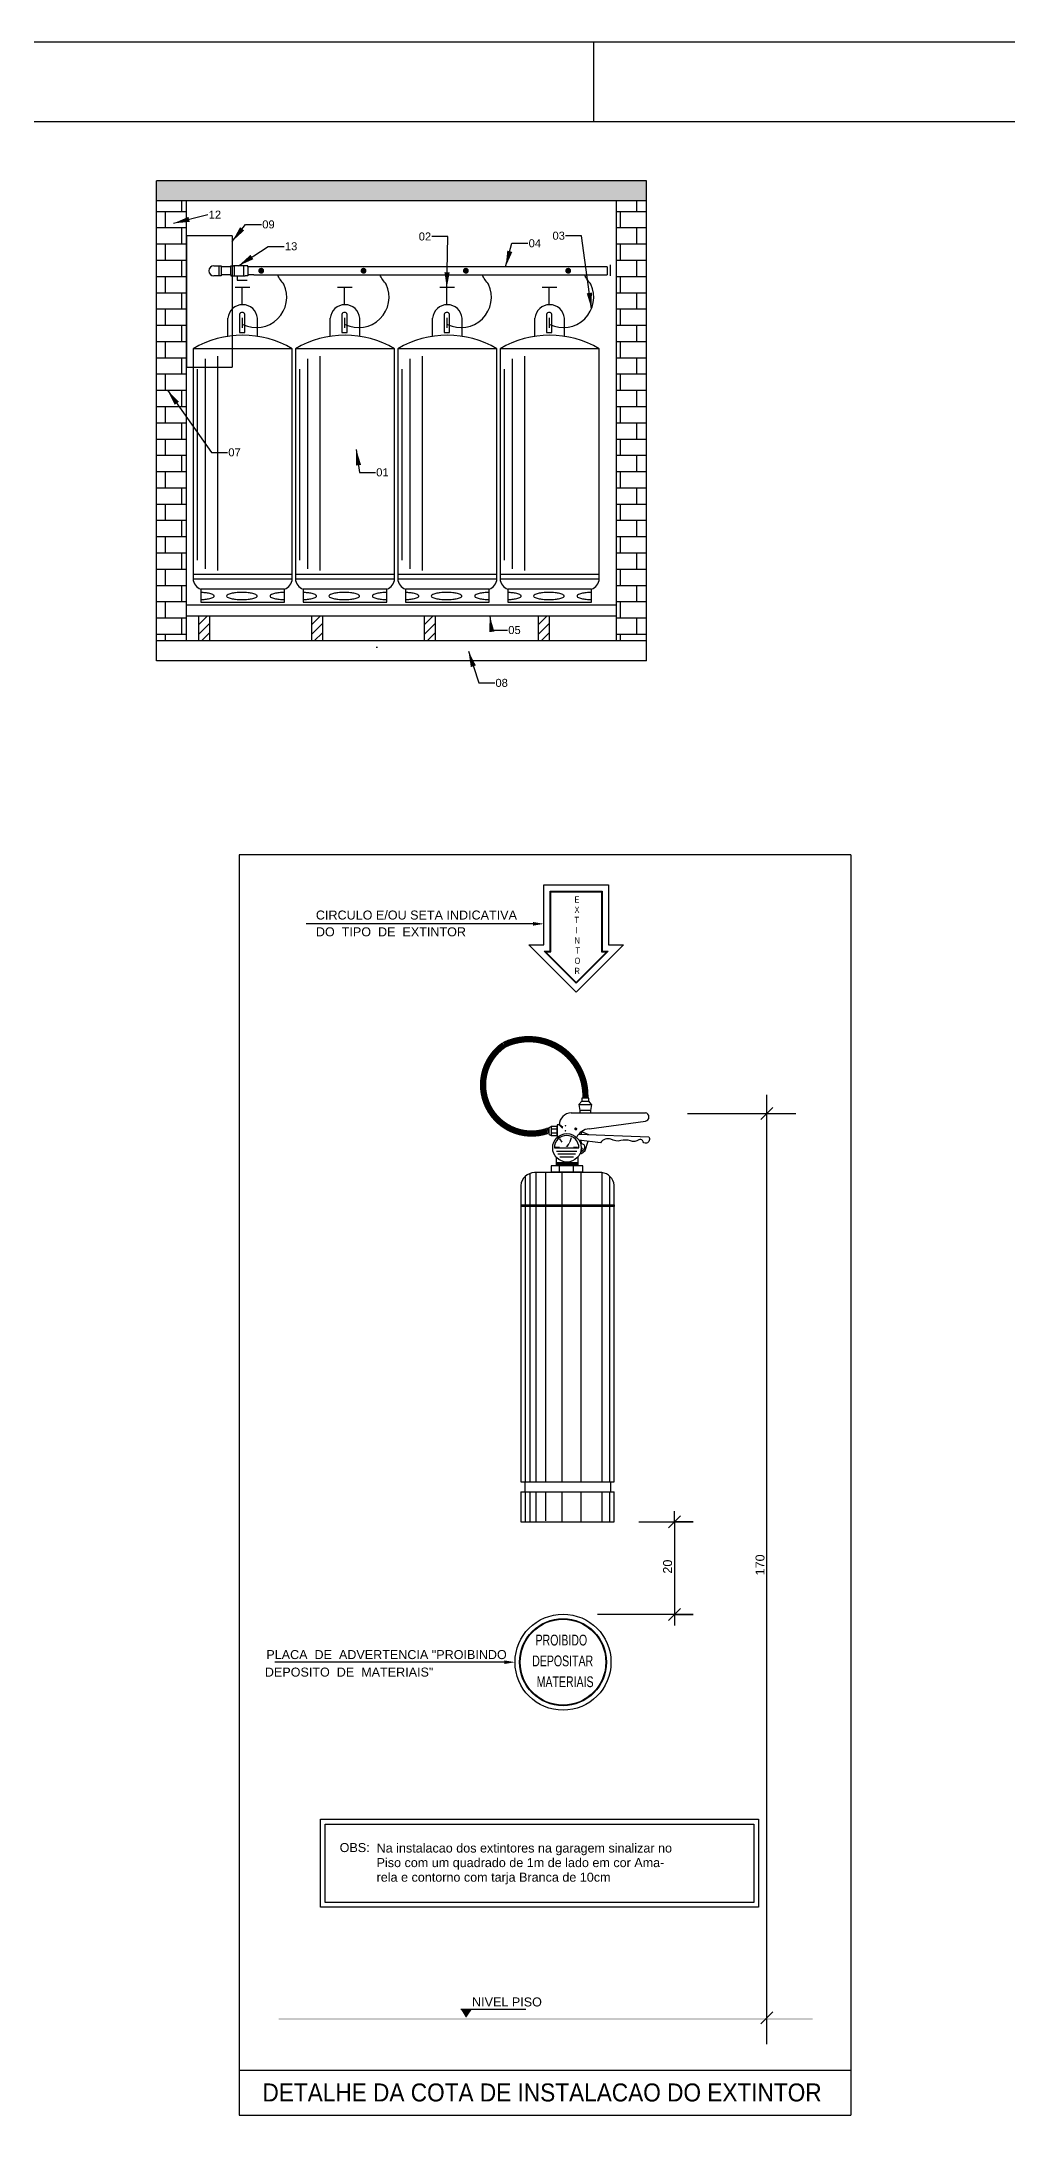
# Paper-space layout 'P12 (2)' of a CAD drawing. Extents: x 32 to 873, y 2 to 596.
# Drawn here: x 269.4 to 390.1, y 335.6 to 596.5 of the extents above; entities that cross this region are included whole.
import ezdxf

# ---------------------------------------------------------------- set-up
doc = ezdxf.new("R2010")
doc.units = 0
doc.header["$MEASUREMENT"] = 0
doc.layers.get('0').update_dxf_attribs({"linetype": 'CONTINUOUS'})
for name, color, linetype in [('02', 2, 'CONTINUOUS'), ('03', 7, 'CONTINUOUS'), ('04', 7, 'CONTINUOUS'), ('05', 4, 'CONTINUOUS'), ('06', 1, 'CONTINUOUS'), ('carimbo', 4, 'CONTINUOUS'), ('TUBOS_INCENDIO', 240, 'CONTINUOUS')]:
    doc.layers.add(name, color=color, linetype=linetype)
doc.styles.get("Standard").update_dxf_attribs({"font": 'arial.ttf'})
doc.dimstyles.get("Standard").update_dxf_attribs({"dimtxt": 0.18, "dimasz": 0.18, "dimexe": 0.18, "dimexo": 0.0625, "dimgap": 0.09, "dimtad": 0, "dimtih": 1, "dimtoh": 1, "dimdec": 4, "dimzin": 0, "dimdsep": 46, "dimtxsty": 'Standard', "dimcen": 0.09, "dimadec": 0, "dimazin": 0, "dimtfac": 1, "dimtdec": 4, "dimtofl": 0, "dimtmove": 0, "dimatfit": 3, "dimfxl": 0, "dimtolj": 1, "dimtzin": 0, "dimarcsym": 0})

# ---------------------------------------------------------------- blocks, each defined once
blk = doc.blocks.new('A1')
blk.add_line((306, 594), (306, 584))
blk.add_lwpolyline([(841, 0), (0, 0), (0, 594), (841, 594)], close=True)
at = {"color": 2}
blk.add_lwpolyline([(831, 10), (831, 584), (30, 584), (30, 10), (831, 10)], dxfattribs=at)
blk = doc.blocks.new('*X769')
at = {"color": 0, "linetype": 'Continuous'}
for p, q in [((7878, 27500), (8041, 27663)), ((7878, 27323), (8078, 27523)), ((7926, 27195), (8078, 27346))]:
    blk.add_line(p, q, dxfattribs=at)

psp = doc.layouts.new('P12 (2)')

# ---------------------------------------------------------------- hatches: boundary and pattern name
h = psp.add_hatch()
h.set_pattern_fill('CONCRETO', color=4, scale=4, style=0)
h.set_pattern_definition([(45, (933.3132, -279.277), (0, 4.000018), [0.56568, -1.1314, 0.28284, -1.69704, 0.56568, -1.4142142]), (135, (935.9132, -279.077), (-4.000018, 0), [0.565684, -0.84852, 0.28284, -1.4142, 0.565684, -1.9799262]), (63.43495, (932.7132, -279.877), (2e-10, 4), [0.4472, -1.7888, 0.4472, -1.788936]), (116.56505, (932.7132, -279.877), (-2e-09, 4), [0.4472, -1.7888, 0.4472, -1.788936]), (0, (932.7132, -279.477), (0, 4), [0.2, -1.6, 0.4, -1.6, 0.2]), (0, (932.7132, -278.877), (0, 4), [-0.6, 0.4, -1.6, 0, -1.4, 0]), (0, (932.7132, -278.677), (0, 4), [-1.6, 0, -1.2, 0.4, -0.8, 0]), (0, (932.7132, -278.077), (0, 4), [-0.8, 0, -1, 0.4, -1.8, 0]), (0, (932.7132, -277.477), (0, 4), [-0.8, 0.4, -1.6, 0.4, -0.8, 0]), (0, (932.7132, -276.477), (0, 4), [-0.6, 0.4, -0.8, 0, -2.2, 0]), (0, (932.7132, -276.277), (0, 4), [-0.8, 0, -2.4, 0.4, -0.4, 0]), (90, (932.9132, -279.077), (-4, 2e-16), [-1.2, 0, -1.2, 0, -1.6, 0]), (90, (933.3132, -279.877), (-4, 2e-16), [-0.6, 0.4, -1.6, 0, -1.4, 0]), (90, (933.7132, -279.877), (-4, 2e-16), [-1.6, 0, -1.4, 0.4, -0.6, 0]), (90, (935.9132, -279.877), (-4, 2e-16), [-0.8, 0.4, -2, 0.4, -0.4, 0]), (90, (933.1132, -279.477), (-4, 2e-16), [-1.2, 0, -1.4, 0, -1.4, 0]), (90, (933.5132, -279.477), (-4, 2e-16), [-1, 0, -2.2, 0, -0.8, 0]), (90, (933.9132, -279.277), (-4, 2e-16), [-2, 0, -0.6, 0, -1.4, 0]), (90, (934.1132, -279.677), (-4, 2e-16), [-1.8, 0, -0.8, 0, -1, 0]), (90, (934.5132, -279.077), (-4, 2e-16), [-1.6, 0, -0.6, 0, -1.6, 0]), (90, (934.7132, -278.877), (-4, 2e-16), [-1.8, 0, -0.8, 0, -1.4, 0]), (90, (934.9132, -279.877), (-4, 2e-16), [-2.4, 0, -1, 0, -0.6, 0]), (90, (935.1132, -279.277), (-4, 2e-16), [-0.8, 0, -1.6, 0, -1.6, 0]), (90, (935.3132, -279.477), (-4, 2e-16), [-1.8, 0, -1, 0, -1.2, 0]), (90, (935.5132, -279.677), (-4, 2e-16), [-1.6, 0, -1.2, 0, -1.2, 0]), (90, (935.9132, -279.477), (-4, 2e-16), [-1.2, 0, -1.2, 0, -1.6, 0]), (90, (936.3132, -279.277), (-4, 2e-16), [-1.6, 0, -0.8, 0, -1.6, 0]), (90, (936.5132, -279.077), (-4, 2e-16), [-0.6, 0, -2.4, 0, -1, 0])])
h.paths.add_polyline_path([(345.026, 576.585), (345.026, 579.085), (283.726, 579.085), (283.726, 576.585)])
h = psp.add_hatch()
h.set_pattern_fill('AR-B816', color=4, scale=0.01, style=0)
h.set_pattern_definition([(0, (-9783.6856, 1034.4993), (0, 2.032), []), (90, (-9783.6856, 1034.4993), (-2.032, 2.032), [2.032, -2.032])])
h.paths.add_polyline_path([(345.026, 521.585), (345.026, 576.585), (341.276, 576.585), (341.276, 521.585)])
h.paths.add_polyline_path([(283.726, 521.585), (287.476, 521.585), (287.476, 576.585), (283.726, 576.585)])
h = psp.add_hatch()
h.set_pattern_fill('AR-CONC', color=4, scale=0.5, style=0)
h.set_pattern_definition([(50, (-417.635, 150.62), (91.0923, -7.9695), [9.525, -104.775]), (355, (-417.64, 150.62), (-17.621, 95.528), [7.62, -83.82]), (100.451, (-410.04, 149.95), (73.471, 87.558), [8.095, -89.045]), (46.184, (-417.64, 176.02), (135.54, -21.021), [14.287, -157.162]), (96.636, (-406.34, 174.26), (118.702, 123.713), [12.142, -133.567]), (351.184, (-417.64, 176.02), (118.702, 123.713), [11.43, -125.73]), (21, (-404.935, 169.67), (75.8074, -51.133), [9.525, -104.775]), (326, (-404.94, 169.67), (30.901, 92.094), [7.62, -83.82]), (71.451, (-398.62, 165.405), (106.708, 40.961), [8.095, -89.045]), (37.5, (-417.635, 150.616), (1.5443, 42.2775), [0, -82.804, 0, -85.09, 0, -84.1375]), (7.5, (-417.635, 150.616), (33.4098, 50.0903), [0, -48.514, 0, -80.899, 0, -32.0675]), (327.5, (-445.956, 150.616), (67.7953, -2.8644), [0, -31.75, 0, -99.06, 0, -131.445]), (317.5, (-458.656, 150.616), (74.0646, 12.7132), [0, -41.275, 0, -65.786, 0, -93.345])])
h.paths.add_polyline_path([(283.726, 521.585), (283.726, 519.085), (345.026, 519.085), (345.026, 521.585)])

# ---------------------------------------------------------------- linework, layer by layer
at = {"color": 6}
for p, q in [((283.726, 519.085), (283.726, 579.085)), ((345.026, 579.085), (283.726, 579.085)), ((345.026, 576.585), (283.726, 576.585)), ((287.476, 521.585), (287.476, 576.585)), ((341.276, 521.585), (341.276, 576.585)), ((345.026, 519.085), (345.026, 579.085)), ((345.026, 521.585), (283.726, 521.585)), ((345.026, 519.085), (283.726, 519.085))]:
    psp.add_line(p, q, dxfattribs=at)
at = {"layer": '02'}
for p, q in [((294.079, 494.835), (294.079, 337.335)), ((370.579, 494.835), (294.079, 494.835)), ((370.579, 494.835), (370.579, 342.96)), ((294.079, 342.96), (370.579, 342.96)), ((370.579, 342.96), (370.579, 337.335)), ((294.079, 337.335), (370.579, 337.335))]:
    psp.add_line(p, q, dxfattribs=at)
at = {"layer": '02', "color": 5, "linetype": 'Continuous'}
for p, q in [((330.847, 486.23), (302.477, 486.23)), ((360.087, 346.219), (360.087, 464.869)), ((350.139, 462.517), (363.704, 462.517)), ((360.837, 463.267), (359.337, 461.767)), ((360.087, 462.517), (360.837, 463.267)), ((349.288, 412.238), (347.788, 410.738)), ((348.538, 411.488), (348.538, 412.819)), ((348.538, 411.488), (349.288, 412.238)), ((344.08, 411.488), (350.877, 411.488)), ((348.538, 411.488), (348.538, 399.927)), ((350.877, 411.488), (348.538, 411.488)), ((350.877, 399.927), (338.904, 399.927)), ((349.288, 400.677), (347.788, 399.177)), ((348.538, 399.927), (349.288, 400.677)), ((348.538, 399.927), (348.538, 398.546)), ((348.538, 399.927), (350.877, 399.927)), ((327.232, 393.947), (298.538, 393.947)), ((321.791, 350.59), (329.201, 350.59)), ((329.201, 350.59), (329.95, 350.59))]:
    psp.add_line(p, q, dxfattribs=at)
at = {"layer": '02', "linetype": 'Continuous'}
for p, q in [((360.837, 350.247), (359.337, 348.747)), ((360.087, 349.497), (360.837, 350.247))]:
    psp.add_line(p, q, dxfattribs=at)
at = {"layer": '02', "color": 240, "linetype": 'Continuous'}
for points in [[(332.197, 491.085), (340.259, 491.085), (340.259, 483.585), (342.134, 483.585), (336.228, 477.679), (330.322, 483.585), (332.197, 483.585)], [(332.984, 490.298), (339.472, 490.298), (339.472, 482.798), (340.233, 482.798), (336.228, 478.793), (332.223, 482.798), (332.984, 482.798)], [(333.059, 490.223), (339.397, 490.223), (339.397, 482.723), (340.052, 482.723), (336.228, 478.899), (332.404, 482.723), (333.059, 482.723)]]:
    psp.add_lwpolyline(points, close=True, dxfattribs=at)
at = {"layer": '02', "color": 5, "linetype": 'Continuous'}
for points in [[(304.266, 374.308), (359.031, 374.308), (359.031, 363.318), (304.266, 363.318)], [(304.851, 373.723), (358.446, 373.723), (358.446, 363.903), (304.851, 363.903)]]:
    psp.add_lwpolyline(points, close=True, dxfattribs=at)
at = {"layer": '02', "color": 240, "linetype": 'Continuous'}
for radius in [6, 5.438, 5.362]:
    psp.add_circle((334.582, 393.947), radius, dxfattribs=at)
at = {"layer": '02', "color": 5, "linetype": 'Continuous'}
for points in [[(330.847, 486.455), (330.847, 486.005), (332.197, 486.23)], [(327.232, 394.172), (327.232, 393.722), (328.582, 393.947)], [(321.791, 350.59), (323.206, 350.59), (322.457, 349.507)]]:
    psp.add_solid(points, dxfattribs=at)
at = {"layer": '03', "linetype": 'Continuous'}
for p, q in [((293.57, 565.798), (295.394, 565.798)), ((294.439, 563.607), (294.439, 565.798)), ((306.37, 565.798), (308.194, 565.798)), ((307.239, 563.607), (307.239, 565.798)), ((319.17, 565.798), (320.994, 565.798)), ((320.039, 563.607), (320.039, 565.798)), ((331.97, 565.798), (333.794, 565.798)), ((332.839, 563.607), (332.839, 565.798)), ((326.514, 526.041), (287.476, 526.041)), ((287.476, 524.708), (326.514, 524.708)), ((341.276, 526.041), (326.514, 526.041)), ((326.514, 524.708), (341.276, 524.708))]:
    psp.add_line(p, q, dxfattribs=at)
at = {"layer": '03', "color": 4, "linetype": 'Continuous'}
for p, q in [((336.941, 464.445), (336.941, 464.054)), ((337.071, 464.445), (336.941, 464.445)), ((337.827, 464.445), (337.071, 464.445)), ((337.827, 464.054), (337.827, 464.445)), ((335.606, 462.614), (344.902, 462.614)), ((336.941, 464.054), (336.551, 463.664)), ((336.551, 463.664), (336.689, 462.881)), ((336.551, 463.664), (338.14, 463.664)), ((336.689, 462.881), (336.689, 462.614)), ((338.002, 462.881), (336.689, 462.881)), ((336.941, 464.054), (337.827, 464.054)), ((338.14, 463.664), (337.827, 464.054)), ((338.14, 463.664), (338.002, 462.881)), ((338.002, 462.881), (338.002, 462.614)), ((332.853, 460.794), (333.085, 460.907)), ((332.853, 459.887), (332.853, 460.794)), ((332.853, 459.887), (333.085, 459.782)), ((333.085, 460.907), (333.085, 459.782)), ((333.835, 460.907), (333.085, 460.907)), ((333.085, 460.625), (333.835, 460.625)), ((333.085, 460.098), (333.835, 460.098)), ((333.085, 459.782), (333.835, 459.782)), ((333.835, 459.782), (333.835, 460.907)), ((334.109, 461.097), (333.856, 461.097)), ((333.856, 461.097), (333.856, 459.537)), ((334.552, 460.76), (334.109, 461.16)), ((334.109, 461.097), (334.489, 460.717)), ((334.152, 459.348), (334.447, 458.947)), ((334.489, 460.717), (334.552, 460.76)), ((335.606, 459.474), (335.416, 458.989)), ((336.526, 459.927), (345.303, 459.622)), ((337.862, 460.612), (344.902, 461.56)), ((333.498, 458.231), (336.576, 458.231)), ((333.646, 458.336), (334.13, 458.336)), ((333.71, 457.078), (333.71, 455.967)), ((333.772, 457.83), (336.302, 457.83)), ((333.941, 457.472), (336.133, 457.472)), ((334.194, 457.114), (335.901, 457.114)), ((335.901, 458.315), (336.386, 458.315)), ((336.417, 457.066), (336.417, 455.967)), ((333.71, 456.397), (336.417, 456.397)), ((333.71, 456.229), (336.417, 456.229)), ((333.71, 456.081), (336.417, 456.081))]:
    psp.add_line(p, q, dxfattribs=at)
at = {"layer": '03', "color": 240, "linetype": 'Continuous'}
for p, q in [((329.834, 454.654), (329.834, 416.495)), ((330.446, 455.031), (330.446, 416.495)), ((339.432, 455.131), (331.013, 455.131)), ((331.182, 455.131), (331.182, 416.495)), ((332.379, 455.131), (332.379, 416.495)), ((334.088, 455.967), (334.088, 455.217)), ((334.421, 455.131), (334.421, 416.495)), ((335.838, 455.967), (335.838, 455.217)), ((336.815, 455.131), (336.815, 416.495)), ((339.42, 455.131), (339.42, 416.495)), ((340.398, 454.708), (340.398, 416.495)), ((329.301, 453.513), (329.301, 416.495)), ((340.974, 416.495), (340.974, 453.555)), ((329.301, 451.096), (340.974, 451.096)), ((340.974, 450.908), (329.301, 450.908)), ((340.974, 451.096), (340.974, 450.908)), ((329.301, 416.495), (340.974, 416.495)), ((329.301, 415.244), (340.974, 415.244)), ((329.301, 415.244), (329.301, 411.498)), ((329.789, 416.495), (329.789, 415.244)), ((329.834, 415.244), (329.834, 411.498)), ((330.446, 415.244), (330.446, 411.498)), ((331.182, 415.244), (331.182, 411.498)), ((332.379, 415.244), (332.379, 411.617)), ((334.421, 415.244), (334.421, 411.476)), ((336.815, 415.244), (336.815, 411.476)), ((339.42, 415.244), (339.42, 411.476)), ((340.398, 415.244), (340.398, 411.476)), ((340.513, 416.495), (340.513, 415.244)), ((340.974, 411.498), (340.974, 415.244)), ((329.301, 411.498), (340.974, 411.498))]:
    psp.add_line(p, q, dxfattribs=at)
at = {"layer": '03', "linetype": 'Continuous'}
for points in [[(289.032, 524.708), (290.365, 524.708), (290.365, 521.585), (289.032, 521.585)], [(303.152, 524.708), (304.485, 524.708), (304.485, 521.585), (303.152, 521.585)], [(317.272, 524.708), (318.605, 524.708), (318.605, 521.585), (317.272, 521.585)], [(331.522, 524.708), (332.856, 524.708), (332.856, 521.585), (331.522, 521.585)]]:
    psp.add_lwpolyline(points, close=True, dxfattribs=at)
at = {"layer": '03', "color": 4, "linetype": 'Continuous', "const_width": 0.788}
for points in [[(327.206, 471.098, 0.8707505), (332.618, 460.336, 1.4595652)], [(327.206, 471.098, -0.568821), (337.378, 464.445, -1.3343994)]]:
    psp.add_lwpolyline(points, format="xyb", dxfattribs=at)
at = {"layer": '03', "color": 4, "linetype": 'Continuous'}
for points, const_width in [([(334.842, 460.991, 1), (334.936, 460.991, 1)], 0.0937), ([(334.842, 460.359, 1), (334.936, 460.359, 1)], 0.0937), ([(336.081, 460.591, 1), (336.269, 460.591, 1)], 0.187)]:
    psp.add_lwpolyline(points, format="xyb", close=True, dxfattribs=dict(at, const_width=const_width))
for points in [[(339.274, 458.863), (336.557, 459.209)], [(336.903, 460.277), (336.872, 459.915)], [(336.903, 460.277), (337.757, 459.884)]]:
    psp.add_lwpolyline(points, dxfattribs=at)
for points in [[(340.56, 459.327, 0.318622), (339.274, 458.863, -0.903886)], [(345.303, 459.622, -0.4891225), (345.029, 458.821, -0.488635), (344.544, 459.137, 0.3967274), (344.059, 459.221, -0.2348912), (343.026, 459.095, 0.1534624), (341.825, 459.137, -0.2122706), (340.56, 459.327, 0.5367908)], [(336.813, 459.176), (336.871, 458.779, -0.4472), (337.271, 458.336, -0.2864136), (336.744, 457.662), (336.892, 457.514), (337.356, 457.915), (337.72, 459.061)]]:
    psp.add_lwpolyline(points, format="xyb", dxfattribs=at)
at = {"layer": '03', "color": 240, "linetype": 'Continuous'}
psp.add_lwpolyline([(333.119, 455.217), (337.056, 455.217), (337.056, 455.967), (333.119, 455.967)], close=True, dxfattribs=at)
at = {"layer": '03', "color": 4, "linetype": 'Continuous'}
psp.add_circle((335.069, 458.231), 1.781, dxfattribs=at)
for centre, radius, start, end in [((335.669, 461.055), 1.56, 92.30328, 178.48082), ((344.795, 462.087), 0.538, 281.46617, 78.53383), ((335.037, 458.231), 1.539, 0, 180), ((337.979, 458.74), 1.876, 93.57803, 154.83736)]:
    psp.add_arc(centre, radius, start, end, dxfattribs=at)
at = {"layer": '03', "color": 240, "linetype": 'Continuous'}
for centre, radius, start, end in [((331.027, 453.401), 1.73, 90.46887, 176.27716), ((339.257, 453.418), 1.722, 4.57212, 84.16857)]:
    psp.add_arc(centre, radius, start, end, dxfattribs=at)
at = {"layer": '03', "color": 4, "linetype": 'Continuous'}
for points in [[(332.487, 460.727), (332.853, 460.794), (332.781, 459.945)], [(334.932, 458.399), (335.163, 458.315), (335.648, 459.263)], [(336.798, 457.806), (336.847, 458.336), (336.955, 457.851), (337.082, 458.21)]]:
    psp.add_solid(points, dxfattribs=at)
at = {"layer": '05', "linetype": 'Continuous'}
for p, q in [((294.442, 561.957), (294.442, 560.723)), ((307.242, 561.957), (307.242, 560.723)), ((320.042, 561.957), (320.042, 560.723)), ((332.842, 561.957), (332.842, 560.723))]:
    psp.add_line(p, q, dxfattribs=at)
psp.add_lwpolyline([(293.841, 567.203), (293.841, 566.693), (295.084, 566.693)], dxfattribs=at)
for points in [[(294.547, 561.132, 0.7061328), (299.679, 566.168, -0.0707161), (298.877, 567.35, -0.8192494)], [(307.347, 561.132, 0.7061328), (312.479, 566.168, -0.0707161), (311.677, 567.35, -0.8192494)], [(320.147, 561.132, 0.7061328), (325.279, 566.168, -0.0707161), (324.477, 567.35, -0.8192494)], [(332.947, 561.132, 0.7061328), (338.079, 566.168, -0.0707161), (337.277, 567.35, -0.8192494)]]:
    psp.add_lwpolyline(points, format="xyb", dxfattribs=at)
at = {"layer": '05', "linetype": 'Continuous', "const_width": 0.365}
for points in [[(296.648, 567.85, 1), (297.017, 567.85, 1)], [(309.448, 567.85, 1), (309.817, 567.85, 1)], [(322.248, 567.85, 1), (322.617, 567.85, 1)], [(335.048, 567.85, 1), (335.417, 567.85, 1)]]:
    psp.add_lwpolyline(points, format="xyb", close=True, dxfattribs=at)
at = {"layer": '05', "linetype": 'Continuous'}
psp.add_trace([(299.037, 349.497), (299.037, 349.235), (365.809, 349.497), (365.809, 349.235)], dxfattribs=at)
at = {"layer": '06', "color": 240, "linetype": 'Continuous'}
for p, q in [((287.476, 572.229), (287.476, 555.807)), ((293.213, 572.229), (287.476, 572.229)), ((290.922, 568.467), (291.839, 568.467)), ((291.839, 567.201), (290.922, 567.201)), ((291.533, 568.467), (291.533, 567.201)), ((291.839, 568.467), (291.839, 567.201)), ((293.037, 568.332), (291.839, 568.332)), ((293.037, 567.32), (291.839, 567.32)), ((294.83, 568.47), (293.37, 568.47)), ((293.37, 567.203), (294.83, 567.203)), ((293.5, 567.203), (293.5, 568.47)), ((294.672, 567.203), (294.672, 568.47)), ((295.898, 568.35), (295.163, 568.35)), ((295.898, 567.35), (295.163, 567.35)), ((292.657, 559.644), (292.657, 561.931)), ((294.123, 562.397), (294.123, 560.114)), ((294.802, 560.114), (294.802, 562.397)), ((296.372, 559.644), (296.372, 561.931)), ((305.457, 559.644), (305.457, 561.931)), ((306.923, 562.397), (306.923, 560.114)), ((307.602, 560.114), (307.602, 562.397)), ((309.172, 559.644), (309.172, 561.931)), ((318.257, 559.644), (318.257, 561.931)), ((319.723, 562.397), (319.723, 560.114)), ((320.402, 560.114), (320.402, 562.397)), ((321.972, 559.644), (321.972, 561.931)), ((331.057, 559.644), (331.057, 561.931)), ((332.523, 562.397), (332.523, 560.114)), ((333.202, 560.114), (333.202, 562.397)), ((334.772, 559.644), (334.772, 561.931)), ((294.123, 560.114), (294.802, 560.114)), ((306.923, 560.114), (307.602, 560.114)), ((319.723, 560.114), (320.402, 560.114)), ((332.523, 560.114), (333.202, 560.114)), ((287.476, 555.807), (293.213, 555.807)), ((288.308, 558.106), (288.308, 529.359)), ((300.721, 558.106), (288.308, 558.106)), ((289.825, 556.862), (289.825, 530.588)), ((291.358, 557.191), (291.358, 530.369)), ((300.721, 529.359), (300.721, 558.106)), ((301.108, 558.106), (301.108, 529.359)), ((313.521, 558.106), (301.108, 558.106)), ((302.625, 556.862), (302.625, 530.588)), ((304.158, 557.191), (304.158, 530.369)), ((313.521, 529.359), (313.521, 558.106)), ((326.321, 558.106), (313.908, 558.106)), ((313.908, 558.106), (313.908, 529.359)), ((315.425, 556.862), (315.425, 530.588)), ((316.958, 557.191), (316.958, 530.369)), ((326.321, 529.359), (326.321, 558.106)), ((326.708, 558.106), (326.708, 529.359)), ((339.121, 558.106), (326.708, 558.106)), ((328.225, 556.862), (328.225, 530.588)), ((329.758, 557.191), (329.758, 530.369)), ((339.121, 529.359), (339.121, 558.106)), ((288.84, 555.548), (288.84, 531.683)), ((301.64, 555.548), (301.64, 531.683)), ((314.44, 555.548), (314.44, 531.683)), ((327.24, 555.548), (327.24, 531.683)), ((288.308, 529.915), (300.721, 529.915)), ((301.108, 529.915), (313.521, 529.915)), ((313.908, 529.915), (326.321, 529.915)), ((326.708, 529.915), (339.121, 529.915)), ((288.308, 529.359), (300.721, 529.359)), ((299.741, 528.053), (289.288, 528.053)), ((289.288, 528.053), (289.288, 526.419)), ((299.741, 526.419), (299.741, 528.053)), ((301.108, 529.359), (313.521, 529.359)), ((312.541, 528.053), (302.088, 528.053)), ((302.088, 528.053), (302.088, 526.419)), ((312.541, 526.419), (312.541, 528.053)), ((313.908, 529.359), (326.321, 529.359)), ((325.341, 528.053), (314.888, 528.053)), ((314.888, 528.053), (314.888, 526.419)), ((325.341, 526.419), (325.341, 528.053)), ((326.708, 529.359), (339.121, 529.359)), ((338.141, 528.053), (327.688, 528.053)), ((327.688, 528.053), (327.688, 526.419)), ((338.141, 526.419), (338.141, 528.053)), ((289.288, 526.419), (299.741, 526.419)), ((302.088, 526.419), (312.541, 526.419)), ((314.888, 526.419), (325.341, 526.419)), ((327.688, 526.419), (338.141, 526.419))]:
    psp.add_line(p, q, dxfattribs=at)
at = {"layer": '06', "color": 240}
for p, q in [((293.037, 568.47), (293.37, 568.47)), ((293.037, 568.336), (293.037, 568.47)), ((293.037, 567.336), (293.037, 568.336)), ((293.037, 567.336), (293.037, 567.203)), ((293.037, 567.203), (293.37, 567.203)), ((295.163, 568.47), (294.83, 568.47)), ((295.163, 567.203), (294.83, 567.203)), ((295.163, 568.336), (295.163, 568.47)), ((295.163, 568.336), (295.163, 567.336)), ((295.163, 567.336), (295.163, 567.203)), ((340.117, 568.35), (295.898, 568.35)), ((295.898, 567.35), (340.117, 567.35)), ((340.117, 568.35), (340.117, 567.35)), ((340.497, 568.59), (340.497, 567.202))]:
    psp.add_line(p, q, dxfattribs=at)
at = {"layer": '06', "color": 240, "linetype": 'Continuous'}
for points in [[(289.288, 526.758, 0.0166155), (289.833, 526.792, 0.0330927), (290.397, 526.884, 0.0708325), (290.883, 527.073, 0.2712997), (290.957, 527.198, 0.2712997), (290.883, 527.324, 0.0708325), (290.397, 527.512, 0.0330927), (289.833, 527.604, 0.0166155), (289.288, 527.638, 0.0239857)], [(299.741, 527.641, 0.020768), (299.059, 527.604, 0.0330927), (298.495, 527.512, 0.0708325), (298.009, 527.324, 0.2712997), (297.936, 527.198, 0.2712997)], [(297.936, 527.198, 0.2712997), (298.009, 527.073, 0.0708325), (298.495, 526.884, 0.0330927), (299.059, 526.792, 0.020768), (299.741, 526.755, 0.0239857)], [(302.088, 526.758, 0.0166155), (302.633, 526.792, 0.0330927), (303.197, 526.884, 0.0708325), (303.683, 527.073, 0.2712997), (303.757, 527.198, 0.2712997), (303.683, 527.324, 0.0708325), (303.197, 527.512, 0.0330927), (302.633, 527.604, 0.0166155), (302.088, 527.638, 0.0239857)], [(312.541, 527.641, 0.020768), (311.859, 527.604, 0.0330927), (311.295, 527.512, 0.0708325), (310.809, 527.324, 0.2712997), (310.736, 527.198, 0.2712997)], [(310.736, 527.198, 0.2712997), (310.809, 527.073, 0.0708325), (311.295, 526.884, 0.0330927), (311.859, 526.792, 0.020768), (312.541, 526.755, 0.0239857)], [(314.888, 526.758, 0.0166155), (315.433, 526.792, 0.0330927), (315.997, 526.884, 0.0708325), (316.483, 527.073, 0.2712997), (316.557, 527.198, 0.2712997), (316.483, 527.324, 0.0708325), (315.997, 527.512, 0.0330927), (315.433, 527.604, 0.0166155), (314.888, 527.638, 0.0239857)], [(325.341, 527.641, 0.020768), (324.659, 527.604, 0.0330927), (324.095, 527.512, 0.0708325), (323.609, 527.324, 0.2712997), (323.536, 527.198, 0.2712997)], [(323.536, 527.198, 0.2712997), (323.609, 527.073, 0.0708325), (324.095, 526.884, 0.0330927), (324.659, 526.792, 0.020768), (325.341, 526.755, 0.0239857)], [(327.688, 526.758, 0.0166155), (328.233, 526.792, 0.0330927), (328.797, 526.884, 0.0708325), (329.283, 527.073, 0.2712997), (329.357, 527.198, 0.2712997), (329.283, 527.324, 0.0708325), (328.797, 527.512, 0.0330927), (328.233, 527.604, 0.0166155), (327.688, 527.638, 0.0239857)], [(338.141, 527.641, 0.020768), (337.459, 527.604, 0.0330927), (336.895, 527.512, 0.0708325), (336.409, 527.324, 0.2712997), (336.336, 527.198, 0.2712997)], [(336.336, 527.198, 0.2712997), (336.409, 527.073, 0.0708325), (336.895, 526.884, 0.0330927), (337.459, 526.792, 0.020768), (338.141, 526.755, 0.0239857)]]:
    psp.add_lwpolyline(points, format="xyb", dxfattribs=at)
for points in [[(292.51, 527.198, 0.2712997), (292.584, 527.073, 0.0708325), (293.07, 526.884, 0.0330927), (293.634, 526.792, 0.0239857), (294.421, 526.754, 0.0239857), (295.209, 526.792, 0.0330927), (295.773, 526.884, 0.0708325), (296.259, 527.073, 0.2712997), (296.333, 527.198, 0.2712997), (296.259, 527.324, 0.0708325), (295.773, 527.512, 0.0330927), (295.209, 527.604, 0.0239857), (294.421, 527.642, 0.0239857), (293.634, 527.604, 0.0330927), (293.07, 527.512, 0.0708325), (292.584, 527.324, 0.2712997)], [(305.31, 527.198, 0.2712997), (305.384, 527.073, 0.0708325), (305.87, 526.884, 0.0330927), (306.434, 526.792, 0.0239857), (307.221, 526.754, 0.0239857), (308.009, 526.792, 0.0330927), (308.573, 526.884, 0.0708325), (309.059, 527.073, 0.2712997), (309.133, 527.198, 0.2712997), (309.059, 527.324, 0.0708325), (308.573, 527.512, 0.0330927), (308.009, 527.604, 0.0239857), (307.221, 527.642, 0.0239857), (306.434, 527.604, 0.0330927), (305.87, 527.512, 0.0708325), (305.384, 527.324, 0.2712997)], [(318.11, 527.198, 0.2712997), (318.184, 527.073, 0.0708325), (318.67, 526.884, 0.0330927), (319.234, 526.792, 0.0239857), (320.021, 526.754, 0.0239857), (320.809, 526.792, 0.0330927), (321.373, 526.884, 0.0708325), (321.859, 527.073, 0.2712997), (321.933, 527.198, 0.2712997), (321.859, 527.324, 0.0708325), (321.373, 527.512, 0.0330927), (320.809, 527.604, 0.0239857), (320.021, 527.642, 0.0239857), (319.234, 527.604, 0.0330927), (318.67, 527.512, 0.0708325), (318.184, 527.324, 0.2712997)], [(330.91, 527.198, 0.2712997), (330.984, 527.073, 0.0708325), (331.47, 526.884, 0.0330927), (332.034, 526.792, 0.0239857), (332.821, 526.754, 0.0239857), (333.609, 526.792, 0.0330927), (334.173, 526.884, 0.0708325), (334.659, 527.073, 0.2712997), (334.733, 527.198, 0.2712997), (334.659, 527.324, 0.0708325), (334.173, 527.512, 0.0330927), (333.609, 527.604, 0.0239857), (332.821, 527.642, 0.0239857), (332.034, 527.604, 0.0330927), (331.47, 527.512, 0.0708325), (330.984, 527.324, 0.2712997)]]:
    psp.add_lwpolyline(points, format="xyb", close=True, dxfattribs=at)
for centre, radius, start, end in [((290.922, 567.834), 0.633, 90, 270), ((294.514, 561.741), 1.867, 5.82038, 174.17962), ((307.314, 561.741), 1.867, 5.82038, 174.17962), ((320.114, 561.741), 1.867, 5.82038, 174.17962), ((332.914, 561.741), 1.867, 5.82038, 174.17962), ((294.463, 562.289), 0.356, 17.76541, 162.23459), ((307.263, 562.289), 0.356, 17.76541, 162.23459), ((320.063, 562.289), 0.356, 17.76541, 162.23459), ((332.863, 562.289), 0.356, 17.76541, 162.23459), ((294.514, 547.473), 12.312, 59.72768, 120.27232), ((307.314, 547.473), 12.312, 59.72768, 120.27232), ((320.114, 547.473), 12.312, 59.72768, 120.27232), ((332.914, 547.473), 12.312, 59.72768, 120.27232), ((289.808, 529.464), 1.504, 183.97769, 249.7621), ((299.221, 529.464), 1.504, 290.2379, 356.02231), ((302.608, 529.464), 1.504, 183.97769, 249.7621), ((312.021, 529.464), 1.504, 290.2379, 356.02231), ((315.408, 529.464), 1.504, 183.97769, 249.7621), ((324.821, 529.464), 1.504, 290.2379, 356.02231), ((328.208, 529.464), 1.504, 183.97769, 249.7621), ((337.621, 529.464), 1.504, 290.2379, 356.02231)]:
    psp.add_arc(centre, radius, start, end, dxfattribs=at)
at = {"layer": 'TUBOS_INCENDIO', "ltscale": 0.5}
psp.add_line((293.213, 572.229), (293.213, 555.807), dxfattribs=at)

# ---------------------------------------------------------------- block references
at = {"layer": '06', "linetype": 'Continuous', "xscale": 0.006666666666205856, "yscale": 0.006666666666205856, "zscale": 0.006666666666205856}
for p in [(236.514, 340.285), (250.634, 340.285), (264.754, 340.285), (279.004, 340.285)]:
    psp.add_blockref('*X769', p, dxfattribs=at)
at = {"layer": 'carimbo', "linetype": 'Continuous'}
psp.add_blockref('A1', (32.403, 2.471), dxfattribs=at)

# ---------------------------------------------------------------- texts
at = {"color": 7, "char_height": 1}
for s, insert, attachment_point in [('\\A1;12', (290.264, 574.863), 4), ('\\A1;09', (296.965, 573.637), 4), ('\\A1;13', (299.797, 570.902), 4), ('\\A1;02', (318.09, 572.128), 6), ('\\A1;04', (330.283, 571.279), 4), ('\\A1;03', (334.818, 572.222), 6), ('\\A1;07', (292.718, 545.152), 4), ('\\A1;01', (311.216, 542.652), 4), ('\\A1;05', (327.734, 522.939), 4), ('\\A1;08', (326.129, 516.337), 4)]:
    psp.add_mtext(s, dxfattribs=dict(at, insert=insert, attachment_point=attachment_point))
at = {"layer": '04', "linetype": 'Continuous'}
for s, p in [('CIRCULO E/OU SETA INDICATIVA', (303.674, 486.763)), ('DO  TIPO  DE  EXTINTOR', (303.674, 484.665)), ('PLACA  DE  ADVERTENCIA "PROIBINDO', (297.474, 394.336)), ('DEPOSITO  DE  MATERIAIS"', (297.29, 392.147)), ('Na instalacao dos extintores na garagem sinalizar no', (311.267, 370.158)), ('Piso com um quadrado de 1m de lado em cor Ama-', (311.267, 368.337)), ('rela e contorno com tarja Branca de 10cm', (311.267, 366.515)), ('NIVEL PISO', (323.206, 350.923))]:
    psp.add_text(s, height=1.125, dxfattribs=at).set_placement(p)
at = {"layer": '05', "color": 7, "linetype": 'Continuous'}
for s, height, width, p in [('X', 0.788, 0.7, (336.025, 487.593)), ('E', 0.788, 0.7, (336.025, 488.868)), ('T', 0.788, 0.7, (336.025, 486.318)), ('I', 0.788, 0.7, (336.111, 485.043)), ('N', 0.788, 0.7, (336.025, 483.768)), ('T', 0.788, 0.7, (336.153, 482.493)), ('O', 0.788, 0.7, (336.025, 481.218)), ('R', 0.788, 0.7, (336.025, 479.943)), ('DETALHE DA COTA DE INSTALACAO DO EXTINTOR', 2.25, 0.9, (296.99, 339.048))]:
    psp.add_text(s, height=height, dxfattribs=dict(at, width=width)).set_placement(p)
for s, p in [('170', (359.783, 404.797)), ('20', (348.218, 405.018))]:
    psp.add_text(s, height=1.125, rotation=90, dxfattribs=at).set_placement(p)
at = {"layer": '05', "linetype": 'Continuous', "width": 0.7}
for s, p in [('PROIBIDO', (331.148, 396.035)), ('DEPOSITAR', (330.728, 393.433)), ('MATERIAIS', (331.289, 390.83))]:
    psp.add_text(s, height=1.35, dxfattribs=at).set_placement(p)
at = {"layer": '05', "linetype": 'Continuous'}
psp.add_text('OBS:', height=1.125, dxfattribs=at).set_placement((306.646, 370.216))

# ---------------------------------------------------------------- leaders
at = {"color": 5, "annotation_type": 0, "has_hookline": 1}
for points, hookline_direction, text_width in [([(285.877, 573.781), (290.174, 574.863)], 0, 1.328), ([(293.213, 571.517), (294.875, 573.637), (296.875, 573.637)], 0, 1.435), ([(320.039, 565.669), (320.18, 572.128), (318.18, 572.128)], 1, 1.422), ([(338.141, 563.094), (336.908, 572.222), (334.908, 572.222)], 1, 1.432), ([(293.994, 568.47), (297.707, 570.902), (299.707, 570.902)], 0, 1.338), ([(327.407, 568.35), (328.193, 571.279), (330.193, 571.279)], 0, 1.428), ([(285.122, 552.915), (290.628, 545.152), (292.628, 545.152)], 0, 1.432), ([(308.717, 545.531), (309.126, 542.652), (311.126, 542.652)], 0, 1.239), ([(325.424, 524.708), (325.644, 522.939), (327.644, 522.939)], 0, 1.44), ([(322.75, 520.324), (324.039, 516.337), (326.039, 516.337)], 0, 1.435)]:
    psp.add_leader(points, dimstyle='Standard', override={"dimtxt": 2, "dimasz": 2, "dimexe": 0.2, "dimexo": 0.2, "dimdec": 1, "dimlfac": 0.5, "dimrnd": 1, "dimtxsty": 'Standard', "dimse1": 0, "dimclrd": 5, "dimclre": 5, "dimclrt": 7, "dimtdec": 4, "dimtix": 1}, dxfattribs=dict(at, hookline_direction=hookline_direction, text_width=text_width))

doc.saveas('drawing.dxf')
